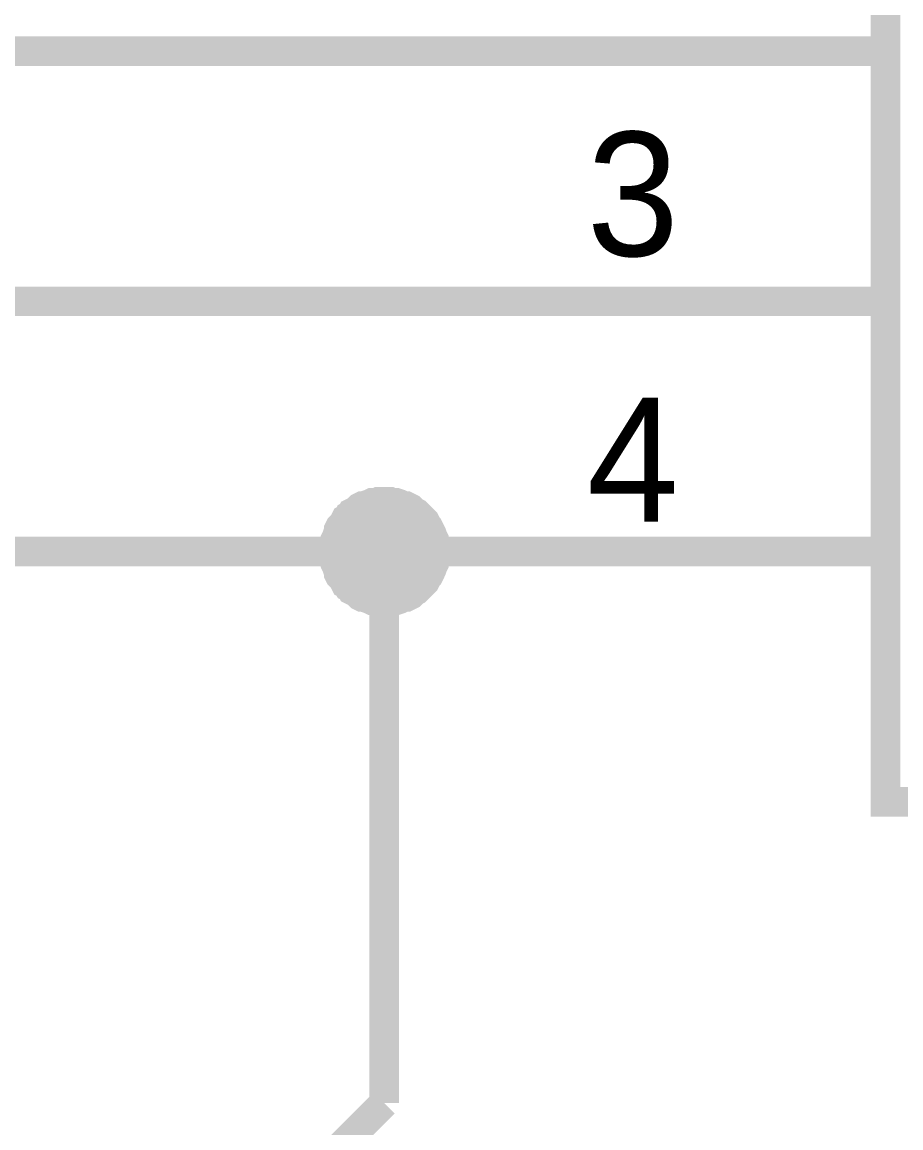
# Model space of a CAD drawing. Header units: millimetres. Extents: x 0 to 19, y 0 to 9.5.
# Drawn here: x 2.4554 to 2.8064, y 1.4698 to 1.9113 of the extents above; entities that cross this region are included whole.
import ezdxf

# ---------------------------------------------------------------- set-up
doc = ezdxf.new("R2010")
doc.units = ezdxf.units.MM
doc.header["$MEASUREMENT"] = 0
doc.layers.add('Sheet', color=255, linetype='Continuous')

msp = doc.modelspace()

# ---------------------------------------------------------------- linework, layer by layer
at = {"layer": 'Sheet', "const_width": 0.0118}
msp.add_lwpolyline([(2.80031, 2.10001), (3.30033, 2.10001), (3.30033, 1.59999), (2.80031, 1.59999), (2.80031, 2.10001)], close=True, dxfattribs=at)
at = {"layer": 'Sheet'}
for points, const_width in [([(2.60003, 1.89973), (2.30028, 1.89973), (2.30028, 1.79982)], 0.0118), ([(2.80031, 1.89973), (2.60003, 1.89973)], 0.0118), ([(1.50007, 1.79053), (1.50007, 1.79982), (1.80026, 1.79982), (2.30028, 1.79982), (2.60003, 1.79982)], 0.0118), ([(2.80031, 1.79982), (2.60003, 1.79982)], 0.0118), ([(2.58014, 1.6999), (2.58014, 1.70079), (2.58014, 1.70211), (2.58058, 1.703), (2.58058, 1.70388), (2.58058, 1.70477), (2.58102, 1.70565), (2.58146, 1.70698), (2.58191, 1.70786), (2.58191, 1.70874), (2.58235, 1.70963), (2.58279, 1.71007), (2.58367, 1.71095), (2.58412, 1.71184), (2.58456, 1.71272), (2.58544, 1.71317), (2.58589, 1.71405), (2.58677, 1.71449), (2.58721, 1.71538), (2.5881, 1.71582), (2.58898, 1.71626), (2.58986, 1.71714), (2.59031, 1.71759), (2.59119, 1.71803), (2.59207, 1.71803), (2.59296, 1.71847), (2.59429, 1.71891), (2.59517, 1.71935), (2.59605, 1.71935), (2.59694, 1.71935), (2.59782, 1.7198), (2.59915, 1.7198), (2.60003, 1.7198)], 0.0118), ([(2.58014, 1.6999), (2.58014, 1.70079), (2.58014, 1.70211), (2.58058, 1.703), (2.58058, 1.70388), (2.58058, 1.70477), (2.58102, 1.70565), (2.58146, 1.70698), (2.58191, 1.70786), (2.58191, 1.70874), (2.58235, 1.70963), (2.58279, 1.71007), (2.58367, 1.71095), (2.58412, 1.71184), (2.58456, 1.71272), (2.58544, 1.71317), (2.58589, 1.71405), (2.58677, 1.71449), (2.58721, 1.71538), (2.5881, 1.71582), (2.58898, 1.71626), (2.58986, 1.71714), (2.59031, 1.71759), (2.59119, 1.71803), (2.59207, 1.71803), (2.59296, 1.71847), (2.59429, 1.71891), (2.59517, 1.71935), (2.59605, 1.71935), (2.59694, 1.71935), (2.59782, 1.7198), (2.59915, 1.7198), (2.60003, 1.7198)], 0.0118), ([(2.58014, 1.6999), (2.58014, 1.70079), (2.58014, 1.70211), (2.58058, 1.703), (2.58058, 1.70388), (2.58058, 1.70477), (2.58102, 1.70565), (2.58146, 1.70698), (2.58191, 1.70786), (2.58191, 1.70874), (2.58235, 1.70963), (2.58279, 1.71007), (2.58367, 1.71095), (2.58412, 1.71184), (2.58456, 1.71272), (2.58544, 1.71317), (2.58589, 1.71405), (2.58677, 1.71449), (2.58721, 1.71538), (2.5881, 1.71582), (2.58898, 1.71626), (2.58986, 1.71714), (2.59031, 1.71759), (2.59119, 1.71803), (2.59207, 1.71803), (2.59296, 1.71847), (2.59429, 1.71891), (2.59517, 1.71935), (2.59605, 1.71935), (2.59694, 1.71935), (2.59782, 1.7198), (2.59915, 1.7198), (2.60003, 1.7198)], 0.0118), ([(2.58014, 1.6999), (2.58014, 1.70079), (2.58014, 1.70211), (2.58058, 1.703), (2.58058, 1.70388), (2.58058, 1.70477), (2.58102, 1.70565), (2.58146, 1.70698), (2.58191, 1.70786), (2.58191, 1.70874), (2.58235, 1.70963), (2.58279, 1.71007), (2.58367, 1.71095), (2.58412, 1.71184), (2.58456, 1.71272), (2.58544, 1.71317), (2.58589, 1.71405), (2.58677, 1.71449), (2.58721, 1.71538), (2.5881, 1.71582), (2.58898, 1.71626), (2.58986, 1.71714), (2.59031, 1.71759), (2.59119, 1.71803), (2.59207, 1.71803), (2.59296, 1.71847), (2.59429, 1.71891), (2.59517, 1.71935), (2.59605, 1.71935), (2.59694, 1.71935), (2.59782, 1.7198), (2.59915, 1.7198), (2.60003, 1.7198)], 0.0118), ([(2.58014, 1.6999), (2.58014, 1.70079), (2.58014, 1.70211), (2.58058, 1.703), (2.58058, 1.70388), (2.58058, 1.70477), (2.58102, 1.70565), (2.58146, 1.70698), (2.58191, 1.70786), (2.58191, 1.70874), (2.58235, 1.70963), (2.58279, 1.71007), (2.58367, 1.71095), (2.58412, 1.71184), (2.58456, 1.71272), (2.58544, 1.71317), (2.58589, 1.71405), (2.58677, 1.71449), (2.58721, 1.71538), (2.5881, 1.71582), (2.58898, 1.71626), (2.58986, 1.71714), (2.59031, 1.71759), (2.59119, 1.71803), (2.59207, 1.71803), (2.59296, 1.71847), (2.59429, 1.71891), (2.59517, 1.71935), (2.59605, 1.71935), (2.59694, 1.71935), (2.59782, 1.7198), (2.59915, 1.7198), (2.60003, 1.7198)], 0.0118), ([(2.58014, 1.6999), (2.58014, 1.70079), (2.58014, 1.70211), (2.58058, 1.703), (2.58058, 1.70388), (2.58058, 1.70477), (2.58102, 1.70565), (2.58146, 1.70698), (2.58191, 1.70786), (2.58191, 1.70874), (2.58235, 1.70963), (2.58279, 1.71007), (2.58367, 1.71095), (2.58412, 1.71184), (2.58456, 1.71272), (2.58544, 1.71317), (2.58589, 1.71405), (2.58677, 1.71449), (2.58721, 1.71538), (2.5881, 1.71582), (2.58898, 1.71626), (2.58986, 1.71714), (2.59031, 1.71759), (2.59119, 1.71803), (2.59207, 1.71803), (2.59296, 1.71847), (2.59429, 1.71891), (2.59517, 1.71935), (2.59605, 1.71935), (2.59694, 1.71935), (2.59782, 1.7198), (2.59915, 1.7198), (2.60003, 1.7198)], 0.0118), ([(2.60003, 1.7198), (2.60003, 1.7198)], 0.0118), ([(2.60003, 1.7198), (2.60092, 1.7198), (2.60224, 1.7198), (2.60313, 1.71935), (2.60401, 1.71935), (2.6049, 1.71935), (2.60622, 1.71891), (2.60711, 1.71847), (2.60799, 1.71803), (2.60887, 1.71803), (2.60976, 1.71759), (2.61064, 1.71714), (2.61153, 1.71626), (2.61197, 1.71582), (2.61285, 1.71538), (2.61374, 1.71449), (2.61418, 1.71405), (2.61506, 1.71317), (2.61551, 1.71272), (2.61639, 1.71184), (2.61683, 1.71095), (2.61727, 1.71007), (2.61772, 1.70963), (2.61816, 1.70874), (2.6186, 1.70786), (2.61904, 1.70698), (2.61949, 1.70565), (2.61993, 1.70477), (2.61993, 1.70388), (2.61993, 1.703), (2.62037, 1.70211), (2.62037, 1.70079), (2.62037, 1.6999)], 0.0118), ([(2.60003, 1.7198), (2.60003, 1.7198)], 0.0118), ([(2.60003, 1.7198), (2.60092, 1.7198), (2.60224, 1.7198), (2.60313, 1.71935), (2.60401, 1.71935), (2.6049, 1.71935), (2.60622, 1.71891), (2.60711, 1.71847), (2.60799, 1.71803), (2.60887, 1.71803), (2.60976, 1.71759), (2.61064, 1.71714), (2.61153, 1.71626), (2.61197, 1.71582), (2.61285, 1.71538), (2.61374, 1.71449), (2.61418, 1.71405), (2.61506, 1.71317), (2.61551, 1.71272), (2.61639, 1.71184), (2.61683, 1.71095), (2.61727, 1.71007), (2.61772, 1.70963), (2.61816, 1.70874), (2.6186, 1.70786), (2.61904, 1.70698), (2.61949, 1.70565), (2.61993, 1.70477), (2.61993, 1.70388), (2.61993, 1.703), (2.62037, 1.70211), (2.62037, 1.70079), (2.62037, 1.6999)], 0.0118), ([(2.60003, 1.7198), (2.60003, 1.7198)], 0.0118), ([(2.60003, 1.7198), (2.60092, 1.7198), (2.60224, 1.7198), (2.60313, 1.71935), (2.60401, 1.71935), (2.6049, 1.71935), (2.60622, 1.71891), (2.60711, 1.71847), (2.60799, 1.71803), (2.60887, 1.71803), (2.60976, 1.71759), (2.61064, 1.71714), (2.61153, 1.71626), (2.61197, 1.71582), (2.61285, 1.71538), (2.61374, 1.71449), (2.61418, 1.71405), (2.61506, 1.71317), (2.61551, 1.71272), (2.61639, 1.71184), (2.61683, 1.71095), (2.61727, 1.71007), (2.61772, 1.70963), (2.61816, 1.70874), (2.6186, 1.70786), (2.61904, 1.70698), (2.61949, 1.70565), (2.61993, 1.70477), (2.61993, 1.70388), (2.61993, 1.703), (2.62037, 1.70211), (2.62037, 1.70079), (2.62037, 1.6999)], 0.0118), ([(2.60003, 1.7198), (2.60003, 1.7198)], 0.0118), ([(2.60003, 1.7198), (2.60092, 1.7198), (2.60224, 1.7198), (2.60313, 1.71935), (2.60401, 1.71935), (2.6049, 1.71935), (2.60622, 1.71891), (2.60711, 1.71847), (2.60799, 1.71803), (2.60887, 1.71803), (2.60976, 1.71759), (2.61064, 1.71714), (2.61153, 1.71626), (2.61197, 1.71582), (2.61285, 1.71538), (2.61374, 1.71449), (2.61418, 1.71405), (2.61506, 1.71317), (2.61551, 1.71272), (2.61639, 1.71184), (2.61683, 1.71095), (2.61727, 1.71007), (2.61772, 1.70963), (2.61816, 1.70874), (2.6186, 1.70786), (2.61904, 1.70698), (2.61949, 1.70565), (2.61993, 1.70477), (2.61993, 1.70388), (2.61993, 1.703), (2.62037, 1.70211), (2.62037, 1.70079), (2.62037, 1.6999)], 0.0118), ([(2.60003, 1.7198), (2.60003, 1.7198)], 0.0118), ([(2.60003, 1.7198), (2.60092, 1.7198), (2.60224, 1.7198), (2.60313, 1.71935), (2.60401, 1.71935), (2.6049, 1.71935), (2.60622, 1.71891), (2.60711, 1.71847), (2.60799, 1.71803), (2.60887, 1.71803), (2.60976, 1.71759), (2.61064, 1.71714), (2.61153, 1.71626), (2.61197, 1.71582), (2.61285, 1.71538), (2.61374, 1.71449), (2.61418, 1.71405), (2.61506, 1.71317), (2.61551, 1.71272), (2.61639, 1.71184), (2.61683, 1.71095), (2.61727, 1.71007), (2.61772, 1.70963), (2.61816, 1.70874), (2.6186, 1.70786), (2.61904, 1.70698), (2.61949, 1.70565), (2.61993, 1.70477), (2.61993, 1.70388), (2.61993, 1.703), (2.62037, 1.70211), (2.62037, 1.70079), (2.62037, 1.6999)], 0.0118), ([(2.60003, 1.7198), (2.60003, 1.7198)], 0.0118), ([(2.60003, 1.7198), (2.60092, 1.7198), (2.60224, 1.7198), (2.60313, 1.71935), (2.60401, 1.71935), (2.6049, 1.71935), (2.60622, 1.71891), (2.60711, 1.71847), (2.60799, 1.71803), (2.60887, 1.71803), (2.60976, 1.71759), (2.61064, 1.71714), (2.61153, 1.71626), (2.61197, 1.71582), (2.61285, 1.71538), (2.61374, 1.71449), (2.61418, 1.71405), (2.61506, 1.71317), (2.61551, 1.71272), (2.61639, 1.71184), (2.61683, 1.71095), (2.61727, 1.71007), (2.61772, 1.70963), (2.61816, 1.70874), (2.6186, 1.70786), (2.61904, 1.70698), (2.61949, 1.70565), (2.61993, 1.70477), (2.61993, 1.70388), (2.61993, 1.703), (2.62037, 1.70211), (2.62037, 1.70079), (2.62037, 1.6999)], 0.0118), ([(2.58014, 1.6999), (2.58014, 1.70079), (2.58014, 1.70211), (2.58058, 1.703), (2.58058, 1.70388), (2.58058, 1.70477), (2.58102, 1.70565), (2.58146, 1.70698), (2.58191, 1.70786), (2.58191, 1.70874), (2.58235, 1.70963), (2.58279, 1.71007), (2.58367, 1.71095), (2.58412, 1.71184), (2.58456, 1.71272), (2.58544, 1.71317), (2.58589, 1.71405), (2.58677, 1.71449), (2.58721, 1.71538), (2.5881, 1.71582), (2.58898, 1.71626), (2.58986, 1.71714), (2.59031, 1.71759), (2.59119, 1.71803), (2.59207, 1.71803), (2.59296, 1.71847), (2.59429, 1.71891), (2.59517, 1.71935), (2.59605, 1.71935), (2.59694, 1.71935), (2.59782, 1.7198), (2.59915, 1.7198), (2.60003, 1.7198)], 0.0039), ([(2.58014, 1.6999), (2.58014, 1.70079), (2.58014, 1.70211), (2.58058, 1.703), (2.58058, 1.70388), (2.58058, 1.70477), (2.58102, 1.70565), (2.58146, 1.70698), (2.58191, 1.70786), (2.58191, 1.70874), (2.58235, 1.70963), (2.58279, 1.71007), (2.58367, 1.71095), (2.58412, 1.71184), (2.58456, 1.71272), (2.58544, 1.71317), (2.58589, 1.71405), (2.58677, 1.71449), (2.58721, 1.71538), (2.5881, 1.71582), (2.58898, 1.71626), (2.58986, 1.71714), (2.59031, 1.71759), (2.59119, 1.71803), (2.59207, 1.71803), (2.59296, 1.71847), (2.59429, 1.71891), (2.59517, 1.71935), (2.59605, 1.71935), (2.59694, 1.71935), (2.59782, 1.7198), (2.59915, 1.7198), (2.60003, 1.7198)], 0.0039), ([(2.58014, 1.6999), (2.58014, 1.70079), (2.58014, 1.70211), (2.58058, 1.703), (2.58058, 1.70388), (2.58058, 1.70477), (2.58102, 1.70565), (2.58146, 1.70698), (2.58191, 1.70786), (2.58191, 1.70874), (2.58235, 1.70963), (2.58279, 1.71007), (2.58367, 1.71095), (2.58412, 1.71184), (2.58456, 1.71272), (2.58544, 1.71317), (2.58589, 1.71405), (2.58677, 1.71449), (2.58721, 1.71538), (2.5881, 1.71582), (2.58898, 1.71626), (2.58986, 1.71714), (2.59031, 1.71759), (2.59119, 1.71803), (2.59207, 1.71803), (2.59296, 1.71847), (2.59429, 1.71891), (2.59517, 1.71935), (2.59605, 1.71935), (2.59694, 1.71935), (2.59782, 1.7198), (2.59915, 1.7198), (2.60003, 1.7198)], 0.0039), ([(2.58014, 1.6999), (2.58014, 1.70079), (2.58014, 1.70211), (2.58058, 1.703), (2.58058, 1.70388), (2.58058, 1.70477), (2.58102, 1.70565), (2.58146, 1.70698), (2.58191, 1.70786), (2.58191, 1.70874), (2.58235, 1.70963), (2.58279, 1.71007), (2.58367, 1.71095), (2.58412, 1.71184), (2.58456, 1.71272), (2.58544, 1.71317), (2.58589, 1.71405), (2.58677, 1.71449), (2.58721, 1.71538), (2.5881, 1.71582), (2.58898, 1.71626), (2.58986, 1.71714), (2.59031, 1.71759), (2.59119, 1.71803), (2.59207, 1.71803), (2.59296, 1.71847), (2.59429, 1.71891), (2.59517, 1.71935), (2.59605, 1.71935), (2.59694, 1.71935), (2.59782, 1.7198), (2.59915, 1.7198), (2.60003, 1.7198)], 0.0039), ([(2.60003, 1.7198), (2.60003, 1.7198)], 0.0039), ([(2.60003, 1.7198), (2.60092, 1.7198), (2.60224, 1.7198), (2.60313, 1.71935), (2.60401, 1.71935), (2.6049, 1.71935), (2.60622, 1.71891), (2.60711, 1.71847), (2.60799, 1.71803), (2.60887, 1.71803), (2.60976, 1.71759), (2.61064, 1.71714), (2.61153, 1.71626), (2.61197, 1.71582), (2.61285, 1.71538), (2.61374, 1.71449), (2.61418, 1.71405), (2.61506, 1.71317), (2.61551, 1.71272), (2.61639, 1.71184), (2.61683, 1.71095), (2.61727, 1.71007), (2.61772, 1.70963), (2.61816, 1.70874), (2.6186, 1.70786), (2.61904, 1.70698), (2.61949, 1.70565), (2.61993, 1.70477), (2.61993, 1.70388), (2.61993, 1.703), (2.62037, 1.70211), (2.62037, 1.70079), (2.62037, 1.6999)], 0.0039), ([(2.60003, 1.7198), (2.60003, 1.7198)], 0.0039), ([(2.60003, 1.7198), (2.60092, 1.7198), (2.60224, 1.7198), (2.60313, 1.71935), (2.60401, 1.71935), (2.6049, 1.71935), (2.60622, 1.71891), (2.60711, 1.71847), (2.60799, 1.71803), (2.60887, 1.71803), (2.60976, 1.71759), (2.61064, 1.71714), (2.61153, 1.71626), (2.61197, 1.71582), (2.61285, 1.71538), (2.61374, 1.71449), (2.61418, 1.71405), (2.61506, 1.71317), (2.61551, 1.71272), (2.61639, 1.71184), (2.61683, 1.71095), (2.61727, 1.71007), (2.61772, 1.70963), (2.61816, 1.70874), (2.6186, 1.70786), (2.61904, 1.70698), (2.61949, 1.70565), (2.61993, 1.70477), (2.61993, 1.70388), (2.61993, 1.703), (2.62037, 1.70211), (2.62037, 1.70079), (2.62037, 1.6999)], 0.0039), ([(2.60003, 1.7198), (2.60003, 1.7198)], 0.0039), ([(2.60003, 1.7198), (2.60092, 1.7198), (2.60224, 1.7198), (2.60313, 1.71935), (2.60401, 1.71935), (2.6049, 1.71935), (2.60622, 1.71891), (2.60711, 1.71847), (2.60799, 1.71803), (2.60887, 1.71803), (2.60976, 1.71759), (2.61064, 1.71714), (2.61153, 1.71626), (2.61197, 1.71582), (2.61285, 1.71538), (2.61374, 1.71449), (2.61418, 1.71405), (2.61506, 1.71317), (2.61551, 1.71272), (2.61639, 1.71184), (2.61683, 1.71095), (2.61727, 1.71007), (2.61772, 1.70963), (2.61816, 1.70874), (2.6186, 1.70786), (2.61904, 1.70698), (2.61949, 1.70565), (2.61993, 1.70477), (2.61993, 1.70388), (2.61993, 1.703), (2.62037, 1.70211), (2.62037, 1.70079), (2.62037, 1.6999)], 0.0039), ([(2.60003, 1.7198), (2.60003, 1.7198)], 0.0039), ([(2.60003, 1.7198), (2.60092, 1.7198), (2.60224, 1.7198), (2.60313, 1.71935), (2.60401, 1.71935), (2.6049, 1.71935), (2.60622, 1.71891), (2.60711, 1.71847), (2.60799, 1.71803), (2.60887, 1.71803), (2.60976, 1.71759), (2.61064, 1.71714), (2.61153, 1.71626), (2.61197, 1.71582), (2.61285, 1.71538), (2.61374, 1.71449), (2.61418, 1.71405), (2.61506, 1.71317), (2.61551, 1.71272), (2.61639, 1.71184), (2.61683, 1.71095), (2.61727, 1.71007), (2.61772, 1.70963), (2.61816, 1.70874), (2.6186, 1.70786), (2.61904, 1.70698), (2.61949, 1.70565), (2.61993, 1.70477), (2.61993, 1.70388), (2.61993, 1.703), (2.62037, 1.70211), (2.62037, 1.70079), (2.62037, 1.6999)], 0.0039), ([(2.30028, 1.6999), (2.60003, 1.6999), (2.60003, 1.49963)], 0.0118), ([(2.60003, 1.68001), (2.59915, 1.68001), (2.59782, 1.68001), (2.59694, 1.68045), (2.59605, 1.68045), (2.59517, 1.68045), (2.59429, 1.68089), (2.59296, 1.68133), (2.59207, 1.68178), (2.59119, 1.68178), (2.59031, 1.68222), (2.58986, 1.68266), (2.58898, 1.68354), (2.5881, 1.68399), (2.58721, 1.68443), (2.58677, 1.68531), (2.58589, 1.68575), (2.58544, 1.68664), (2.58456, 1.68708), (2.58412, 1.68797), (2.58367, 1.68885), (2.58279, 1.68973), (2.58235, 1.69018), (2.58191, 1.69106), (2.58191, 1.69194), (2.58146, 1.69283), (2.58102, 1.69415), (2.58058, 1.69504), (2.58058, 1.69592), (2.58058, 1.69681), (2.58014, 1.69769), (2.58014, 1.69902), (2.58014, 1.6999)], 0.0118), ([(2.58014, 1.6999), (2.58014, 1.6999)], 0.0118), ([(2.60003, 1.68001), (2.59915, 1.68001), (2.59782, 1.68001), (2.59694, 1.68045), (2.59605, 1.68045), (2.59517, 1.68045), (2.59429, 1.68089), (2.59296, 1.68133), (2.59207, 1.68178), (2.59119, 1.68178), (2.59031, 1.68222), (2.58986, 1.68266), (2.58898, 1.68354), (2.5881, 1.68399), (2.58721, 1.68443), (2.58677, 1.68531), (2.58589, 1.68575), (2.58544, 1.68664), (2.58456, 1.68708), (2.58412, 1.68797), (2.58367, 1.68885), (2.58279, 1.68973), (2.58235, 1.69018), (2.58191, 1.69106), (2.58191, 1.69194), (2.58146, 1.69283), (2.58102, 1.69415), (2.58058, 1.69504), (2.58058, 1.69592), (2.58058, 1.69681), (2.58014, 1.69769), (2.58014, 1.69902), (2.58014, 1.6999)], 0.0118), ([(2.58014, 1.6999), (2.58014, 1.6999)], 0.0118), ([(2.60003, 1.68001), (2.59915, 1.68001), (2.59782, 1.68001), (2.59694, 1.68045), (2.59605, 1.68045), (2.59517, 1.68045), (2.59429, 1.68089), (2.59296, 1.68133), (2.59207, 1.68178), (2.59119, 1.68178), (2.59031, 1.68222), (2.58986, 1.68266), (2.58898, 1.68354), (2.5881, 1.68399), (2.58721, 1.68443), (2.58677, 1.68531), (2.58589, 1.68575), (2.58544, 1.68664), (2.58456, 1.68708), (2.58412, 1.68797), (2.58367, 1.68885), (2.58279, 1.68973), (2.58235, 1.69018), (2.58191, 1.69106), (2.58191, 1.69194), (2.58146, 1.69283), (2.58102, 1.69415), (2.58058, 1.69504), (2.58058, 1.69592), (2.58058, 1.69681), (2.58014, 1.69769), (2.58014, 1.69902), (2.58014, 1.6999)], 0.0118), ([(2.58014, 1.6999), (2.58014, 1.6999)], 0.0118), ([(2.60003, 1.68001), (2.59915, 1.68001), (2.59782, 1.68001), (2.59694, 1.68045), (2.59605, 1.68045), (2.59517, 1.68045), (2.59429, 1.68089), (2.59296, 1.68133), (2.59207, 1.68178), (2.59119, 1.68178), (2.59031, 1.68222), (2.58986, 1.68266), (2.58898, 1.68354), (2.5881, 1.68399), (2.58721, 1.68443), (2.58677, 1.68531), (2.58589, 1.68575), (2.58544, 1.68664), (2.58456, 1.68708), (2.58412, 1.68797), (2.58367, 1.68885), (2.58279, 1.68973), (2.58235, 1.69018), (2.58191, 1.69106), (2.58191, 1.69194), (2.58146, 1.69283), (2.58102, 1.69415), (2.58058, 1.69504), (2.58058, 1.69592), (2.58058, 1.69681), (2.58014, 1.69769), (2.58014, 1.69902), (2.58014, 1.6999)], 0.0118), ([(2.58014, 1.6999), (2.58014, 1.6999)], 0.0118), ([(2.60003, 1.68001), (2.59915, 1.68001), (2.59782, 1.68001), (2.59694, 1.68045), (2.59605, 1.68045), (2.59517, 1.68045), (2.59429, 1.68089), (2.59296, 1.68133), (2.59207, 1.68178), (2.59119, 1.68178), (2.59031, 1.68222), (2.58986, 1.68266), (2.58898, 1.68354), (2.5881, 1.68399), (2.58721, 1.68443), (2.58677, 1.68531), (2.58589, 1.68575), (2.58544, 1.68664), (2.58456, 1.68708), (2.58412, 1.68797), (2.58367, 1.68885), (2.58279, 1.68973), (2.58235, 1.69018), (2.58191, 1.69106), (2.58191, 1.69194), (2.58146, 1.69283), (2.58102, 1.69415), (2.58058, 1.69504), (2.58058, 1.69592), (2.58058, 1.69681), (2.58014, 1.69769), (2.58014, 1.69902), (2.58014, 1.6999)], 0.0118), ([(2.58014, 1.6999), (2.58014, 1.6999)], 0.0118), ([(2.60003, 1.68001), (2.59915, 1.68001), (2.59782, 1.68001), (2.59694, 1.68045), (2.59605, 1.68045), (2.59517, 1.68045), (2.59429, 1.68089), (2.59296, 1.68133), (2.59207, 1.68178), (2.59119, 1.68178), (2.59031, 1.68222), (2.58986, 1.68266), (2.58898, 1.68354), (2.5881, 1.68399), (2.58721, 1.68443), (2.58677, 1.68531), (2.58589, 1.68575), (2.58544, 1.68664), (2.58456, 1.68708), (2.58412, 1.68797), (2.58367, 1.68885), (2.58279, 1.68973), (2.58235, 1.69018), (2.58191, 1.69106), (2.58191, 1.69194), (2.58146, 1.69283), (2.58102, 1.69415), (2.58058, 1.69504), (2.58058, 1.69592), (2.58058, 1.69681), (2.58014, 1.69769), (2.58014, 1.69902), (2.58014, 1.6999)], 0.0118), ([(2.58014, 1.6999), (2.58014, 1.6999)], 0.0118), ([(2.62037, 1.6999), (2.62037, 1.69902), (2.62037, 1.69769), (2.61993, 1.69681), (2.61993, 1.69592), (2.61993, 1.69504), (2.61949, 1.69415), (2.61904, 1.69283), (2.6186, 1.69194), (2.61816, 1.69106), (2.61772, 1.69018), (2.61727, 1.68973), (2.61683, 1.68885), (2.61639, 1.68797), (2.61551, 1.68708), (2.61506, 1.68664), (2.61418, 1.68575), (2.61374, 1.68531), (2.61285, 1.68443), (2.61197, 1.68399), (2.61153, 1.68354), (2.61064, 1.68266), (2.60976, 1.68222), (2.60887, 1.68178), (2.60799, 1.68178), (2.60711, 1.68133), (2.60622, 1.68089), (2.6049, 1.68045), (2.60401, 1.68045), (2.60313, 1.68045), (2.60224, 1.68001), (2.60092, 1.68001), (2.60003, 1.68001)], 0.0118), ([(2.80031, 1.6999), (2.60003, 1.6999)], 0.0118), ([(2.62037, 1.6999), (2.62037, 1.69902), (2.62037, 1.69769), (2.61993, 1.69681), (2.61993, 1.69592), (2.61993, 1.69504), (2.61949, 1.69415), (2.61904, 1.69283), (2.6186, 1.69194), (2.61816, 1.69106), (2.61772, 1.69018), (2.61727, 1.68973), (2.61683, 1.68885), (2.61639, 1.68797), (2.61551, 1.68708), (2.61506, 1.68664), (2.61418, 1.68575), (2.61374, 1.68531), (2.61285, 1.68443), (2.61197, 1.68399), (2.61153, 1.68354), (2.61064, 1.68266), (2.60976, 1.68222), (2.60887, 1.68178), (2.60799, 1.68178), (2.60711, 1.68133), (2.60622, 1.68089), (2.6049, 1.68045), (2.60401, 1.68045), (2.60313, 1.68045), (2.60224, 1.68001), (2.60092, 1.68001), (2.60003, 1.68001)], 0.0118), ([(2.62037, 1.6999), (2.62037, 1.69902), (2.62037, 1.69769), (2.61993, 1.69681), (2.61993, 1.69592), (2.61993, 1.69504), (2.61949, 1.69415), (2.61904, 1.69283), (2.6186, 1.69194), (2.61816, 1.69106), (2.61772, 1.69018), (2.61727, 1.68973), (2.61683, 1.68885), (2.61639, 1.68797), (2.61551, 1.68708), (2.61506, 1.68664), (2.61418, 1.68575), (2.61374, 1.68531), (2.61285, 1.68443), (2.61197, 1.68399), (2.61153, 1.68354), (2.61064, 1.68266), (2.60976, 1.68222), (2.60887, 1.68178), (2.60799, 1.68178), (2.60711, 1.68133), (2.60622, 1.68089), (2.6049, 1.68045), (2.60401, 1.68045), (2.60313, 1.68045), (2.60224, 1.68001), (2.60092, 1.68001), (2.60003, 1.68001)], 0.0118), ([(2.62037, 1.6999), (2.62037, 1.69902), (2.62037, 1.69769), (2.61993, 1.69681), (2.61993, 1.69592), (2.61993, 1.69504), (2.61949, 1.69415), (2.61904, 1.69283), (2.6186, 1.69194), (2.61816, 1.69106), (2.61772, 1.69018), (2.61727, 1.68973), (2.61683, 1.68885), (2.61639, 1.68797), (2.61551, 1.68708), (2.61506, 1.68664), (2.61418, 1.68575), (2.61374, 1.68531), (2.61285, 1.68443), (2.61197, 1.68399), (2.61153, 1.68354), (2.61064, 1.68266), (2.60976, 1.68222), (2.60887, 1.68178), (2.60799, 1.68178), (2.60711, 1.68133), (2.60622, 1.68089), (2.6049, 1.68045), (2.60401, 1.68045), (2.60313, 1.68045), (2.60224, 1.68001), (2.60092, 1.68001), (2.60003, 1.68001)], 0.0118), ([(2.62037, 1.6999), (2.62037, 1.69902), (2.62037, 1.69769), (2.61993, 1.69681), (2.61993, 1.69592), (2.61993, 1.69504), (2.61949, 1.69415), (2.61904, 1.69283), (2.6186, 1.69194), (2.61816, 1.69106), (2.61772, 1.69018), (2.61727, 1.68973), (2.61683, 1.68885), (2.61639, 1.68797), (2.61551, 1.68708), (2.61506, 1.68664), (2.61418, 1.68575), (2.61374, 1.68531), (2.61285, 1.68443), (2.61197, 1.68399), (2.61153, 1.68354), (2.61064, 1.68266), (2.60976, 1.68222), (2.60887, 1.68178), (2.60799, 1.68178), (2.60711, 1.68133), (2.60622, 1.68089), (2.6049, 1.68045), (2.60401, 1.68045), (2.60313, 1.68045), (2.60224, 1.68001), (2.60092, 1.68001), (2.60003, 1.68001)], 0.0118), ([(2.62037, 1.6999), (2.62037, 1.69902), (2.62037, 1.69769), (2.61993, 1.69681), (2.61993, 1.69592), (2.61993, 1.69504), (2.61949, 1.69415), (2.61904, 1.69283), (2.6186, 1.69194), (2.61816, 1.69106), (2.61772, 1.69018), (2.61727, 1.68973), (2.61683, 1.68885), (2.61639, 1.68797), (2.61551, 1.68708), (2.61506, 1.68664), (2.61418, 1.68575), (2.61374, 1.68531), (2.61285, 1.68443), (2.61197, 1.68399), (2.61153, 1.68354), (2.61064, 1.68266), (2.60976, 1.68222), (2.60887, 1.68178), (2.60799, 1.68178), (2.60711, 1.68133), (2.60622, 1.68089), (2.6049, 1.68045), (2.60401, 1.68045), (2.60313, 1.68045), (2.60224, 1.68001), (2.60092, 1.68001), (2.60003, 1.68001)], 0.0118), ([(2.62037, 1.6999), (2.62037, 1.6999), (2.62037, 1.6999), (2.62037, 1.6999), (2.62037, 1.6999), (2.62037, 1.6999), (2.62037, 1.6999), (2.62037, 1.6999), (2.62037, 1.6999), (2.62037, 1.6999), (2.62037, 1.6999), (2.62037, 1.6999), (2.62037, 1.6999), (2.62037, 1.6999), (2.62037, 1.6999), (2.62037, 1.6999), (2.62037, 1.6999), (2.62037, 1.6999), (2.62037, 1.6999), (2.62037, 1.6999), (2.62037, 1.6999), (2.62037, 1.6999), (2.62037, 1.6999), (2.62037, 1.6999), (2.62037, 1.6999), (2.62037, 1.6999), (2.62037, 1.6999), (2.62037, 1.6999), (2.62037, 1.6999), (2.62037, 1.6999), (2.62037, 1.6999), (2.62037, 1.6999), (2.62037, 1.6999)], 0.0118), ([(2.62037, 1.6999), (2.62037, 1.6999)], 0.0118), ([(2.62037, 1.6999), (2.62037, 1.6999), (2.62037, 1.6999), (2.62037, 1.6999), (2.62037, 1.6999), (2.62037, 1.6999), (2.62037, 1.6999), (2.62037, 1.6999), (2.62037, 1.6999), (2.62037, 1.6999), (2.62037, 1.6999), (2.62037, 1.6999), (2.62037, 1.6999), (2.62037, 1.6999), (2.62037, 1.6999), (2.62037, 1.6999), (2.62037, 1.6999), (2.62037, 1.6999), (2.62037, 1.6999), (2.62037, 1.6999), (2.62037, 1.6999), (2.62037, 1.6999), (2.62037, 1.6999), (2.62037, 1.6999), (2.62037, 1.6999), (2.62037, 1.6999), (2.62037, 1.6999), (2.62037, 1.6999), (2.62037, 1.6999), (2.62037, 1.6999), (2.62037, 1.6999), (2.62037, 1.6999), (2.62037, 1.6999)], 0.0118), ([(2.62037, 1.6999), (2.62037, 1.6999)], 0.0118), ([(2.62037, 1.6999), (2.62037, 1.6999), (2.62037, 1.6999), (2.62037, 1.6999), (2.62037, 1.6999), (2.62037, 1.6999), (2.62037, 1.6999), (2.62037, 1.6999), (2.62037, 1.6999), (2.62037, 1.6999), (2.62037, 1.6999), (2.62037, 1.6999), (2.62037, 1.6999), (2.62037, 1.6999), (2.62037, 1.6999), (2.62037, 1.6999), (2.62037, 1.6999), (2.62037, 1.6999), (2.62037, 1.6999), (2.62037, 1.6999), (2.62037, 1.6999), (2.62037, 1.6999), (2.62037, 1.6999), (2.62037, 1.6999), (2.62037, 1.6999), (2.62037, 1.6999), (2.62037, 1.6999), (2.62037, 1.6999), (2.62037, 1.6999), (2.62037, 1.6999), (2.62037, 1.6999), (2.62037, 1.6999), (2.62037, 1.6999)], 0.0118), ([(2.62037, 1.6999), (2.62037, 1.6999)], 0.0118), ([(2.62037, 1.6999), (2.62037, 1.6999), (2.62037, 1.6999), (2.62037, 1.6999), (2.62037, 1.6999), (2.62037, 1.6999), (2.62037, 1.6999), (2.62037, 1.6999), (2.62037, 1.6999), (2.62037, 1.6999), (2.62037, 1.6999), (2.62037, 1.6999), (2.62037, 1.6999), (2.62037, 1.6999), (2.62037, 1.6999), (2.62037, 1.6999), (2.62037, 1.6999), (2.62037, 1.6999), (2.62037, 1.6999), (2.62037, 1.6999), (2.62037, 1.6999), (2.62037, 1.6999), (2.62037, 1.6999), (2.62037, 1.6999), (2.62037, 1.6999), (2.62037, 1.6999), (2.62037, 1.6999), (2.62037, 1.6999), (2.62037, 1.6999), (2.62037, 1.6999), (2.62037, 1.6999), (2.62037, 1.6999), (2.62037, 1.6999)], 0.0118), ([(2.62037, 1.6999), (2.62037, 1.6999)], 0.0118), ([(2.62037, 1.6999), (2.62037, 1.6999), (2.62037, 1.6999), (2.62037, 1.6999), (2.62037, 1.6999), (2.62037, 1.6999), (2.62037, 1.6999), (2.62037, 1.6999), (2.62037, 1.6999), (2.62037, 1.6999), (2.62037, 1.6999), (2.62037, 1.6999), (2.62037, 1.6999), (2.62037, 1.6999), (2.62037, 1.6999), (2.62037, 1.6999), (2.62037, 1.6999), (2.62037, 1.6999), (2.62037, 1.6999), (2.62037, 1.6999), (2.62037, 1.6999), (2.62037, 1.6999), (2.62037, 1.6999), (2.62037, 1.6999), (2.62037, 1.6999), (2.62037, 1.6999), (2.62037, 1.6999), (2.62037, 1.6999), (2.62037, 1.6999), (2.62037, 1.6999), (2.62037, 1.6999), (2.62037, 1.6999), (2.62037, 1.6999)], 0.0118), ([(2.62037, 1.6999), (2.62037, 1.6999)], 0.0118), ([(2.62037, 1.6999), (2.62037, 1.6999), (2.62037, 1.6999), (2.62037, 1.6999), (2.62037, 1.6999), (2.62037, 1.6999), (2.62037, 1.6999), (2.62037, 1.6999), (2.62037, 1.6999), (2.62037, 1.6999), (2.62037, 1.6999), (2.62037, 1.6999), (2.62037, 1.6999), (2.62037, 1.6999), (2.62037, 1.6999), (2.62037, 1.6999), (2.62037, 1.6999), (2.62037, 1.6999), (2.62037, 1.6999), (2.62037, 1.6999), (2.62037, 1.6999), (2.62037, 1.6999), (2.62037, 1.6999), (2.62037, 1.6999), (2.62037, 1.6999), (2.62037, 1.6999), (2.62037, 1.6999), (2.62037, 1.6999), (2.62037, 1.6999), (2.62037, 1.6999), (2.62037, 1.6999), (2.62037, 1.6999), (2.62037, 1.6999)], 0.0118), ([(2.62037, 1.6999), (2.62037, 1.6999)], 0.0118), ([(2.60003, 1.68001), (2.59915, 1.68001), (2.59782, 1.68001), (2.59694, 1.68045), (2.59605, 1.68045), (2.59517, 1.68045), (2.59429, 1.68089), (2.59296, 1.68133), (2.59207, 1.68178), (2.59119, 1.68178), (2.59031, 1.68222), (2.58986, 1.68266), (2.58898, 1.68354), (2.5881, 1.68399), (2.58721, 1.68443), (2.58677, 1.68531), (2.58589, 1.68575), (2.58544, 1.68664), (2.58456, 1.68708), (2.58412, 1.68797), (2.58367, 1.68885), (2.58279, 1.68973), (2.58235, 1.69018), (2.58191, 1.69106), (2.58191, 1.69194), (2.58146, 1.69283), (2.58102, 1.69415), (2.58058, 1.69504), (2.58058, 1.69592), (2.58058, 1.69681), (2.58014, 1.69769), (2.58014, 1.69902), (2.58014, 1.6999)], 0.0039), ([(2.58014, 1.6999), (2.58014, 1.6999)], 0.0039), ([(2.60003, 1.68001), (2.59915, 1.68001), (2.59782, 1.68001), (2.59694, 1.68045), (2.59605, 1.68045), (2.59517, 1.68045), (2.59429, 1.68089), (2.59296, 1.68133), (2.59207, 1.68178), (2.59119, 1.68178), (2.59031, 1.68222), (2.58986, 1.68266), (2.58898, 1.68354), (2.5881, 1.68399), (2.58721, 1.68443), (2.58677, 1.68531), (2.58589, 1.68575), (2.58544, 1.68664), (2.58456, 1.68708), (2.58412, 1.68797), (2.58367, 1.68885), (2.58279, 1.68973), (2.58235, 1.69018), (2.58191, 1.69106), (2.58191, 1.69194), (2.58146, 1.69283), (2.58102, 1.69415), (2.58058, 1.69504), (2.58058, 1.69592), (2.58058, 1.69681), (2.58014, 1.69769), (2.58014, 1.69902), (2.58014, 1.6999)], 0.0039), ([(2.58014, 1.6999), (2.58014, 1.6999)], 0.0039), ([(2.60003, 1.68001), (2.59915, 1.68001), (2.59782, 1.68001), (2.59694, 1.68045), (2.59605, 1.68045), (2.59517, 1.68045), (2.59429, 1.68089), (2.59296, 1.68133), (2.59207, 1.68178), (2.59119, 1.68178), (2.59031, 1.68222), (2.58986, 1.68266), (2.58898, 1.68354), (2.5881, 1.68399), (2.58721, 1.68443), (2.58677, 1.68531), (2.58589, 1.68575), (2.58544, 1.68664), (2.58456, 1.68708), (2.58412, 1.68797), (2.58367, 1.68885), (2.58279, 1.68973), (2.58235, 1.69018), (2.58191, 1.69106), (2.58191, 1.69194), (2.58146, 1.69283), (2.58102, 1.69415), (2.58058, 1.69504), (2.58058, 1.69592), (2.58058, 1.69681), (2.58014, 1.69769), (2.58014, 1.69902), (2.58014, 1.6999)], 0.0039), ([(2.58014, 1.6999), (2.58014, 1.6999)], 0.0039), ([(2.60003, 1.68001), (2.59915, 1.68001), (2.59782, 1.68001), (2.59694, 1.68045), (2.59605, 1.68045), (2.59517, 1.68045), (2.59429, 1.68089), (2.59296, 1.68133), (2.59207, 1.68178), (2.59119, 1.68178), (2.59031, 1.68222), (2.58986, 1.68266), (2.58898, 1.68354), (2.5881, 1.68399), (2.58721, 1.68443), (2.58677, 1.68531), (2.58589, 1.68575), (2.58544, 1.68664), (2.58456, 1.68708), (2.58412, 1.68797), (2.58367, 1.68885), (2.58279, 1.68973), (2.58235, 1.69018), (2.58191, 1.69106), (2.58191, 1.69194), (2.58146, 1.69283), (2.58102, 1.69415), (2.58058, 1.69504), (2.58058, 1.69592), (2.58058, 1.69681), (2.58014, 1.69769), (2.58014, 1.69902), (2.58014, 1.6999)], 0.0039), ([(2.58014, 1.6999), (2.58014, 1.6999)], 0.0039), ([(2.62037, 1.6999), (2.62037, 1.69902), (2.62037, 1.69769), (2.61993, 1.69681), (2.61993, 1.69592), (2.61993, 1.69504), (2.61949, 1.69415), (2.61904, 1.69283), (2.6186, 1.69194), (2.61816, 1.69106), (2.61772, 1.69018), (2.61727, 1.68973), (2.61683, 1.68885), (2.61639, 1.68797), (2.61551, 1.68708), (2.61506, 1.68664), (2.61418, 1.68575), (2.61374, 1.68531), (2.61285, 1.68443), (2.61197, 1.68399), (2.61153, 1.68354), (2.61064, 1.68266), (2.60976, 1.68222), (2.60887, 1.68178), (2.60799, 1.68178), (2.60711, 1.68133), (2.60622, 1.68089), (2.6049, 1.68045), (2.60401, 1.68045), (2.60313, 1.68045), (2.60224, 1.68001), (2.60092, 1.68001), (2.60003, 1.68001)], 0.0039), ([(2.62037, 1.6999), (2.62037, 1.69902), (2.62037, 1.69769), (2.61993, 1.69681), (2.61993, 1.69592), (2.61993, 1.69504), (2.61949, 1.69415), (2.61904, 1.69283), (2.6186, 1.69194), (2.61816, 1.69106), (2.61772, 1.69018), (2.61727, 1.68973), (2.61683, 1.68885), (2.61639, 1.68797), (2.61551, 1.68708), (2.61506, 1.68664), (2.61418, 1.68575), (2.61374, 1.68531), (2.61285, 1.68443), (2.61197, 1.68399), (2.61153, 1.68354), (2.61064, 1.68266), (2.60976, 1.68222), (2.60887, 1.68178), (2.60799, 1.68178), (2.60711, 1.68133), (2.60622, 1.68089), (2.6049, 1.68045), (2.60401, 1.68045), (2.60313, 1.68045), (2.60224, 1.68001), (2.60092, 1.68001), (2.60003, 1.68001)], 0.0039), ([(2.62037, 1.6999), (2.62037, 1.69902), (2.62037, 1.69769), (2.61993, 1.69681), (2.61993, 1.69592), (2.61993, 1.69504), (2.61949, 1.69415), (2.61904, 1.69283), (2.6186, 1.69194), (2.61816, 1.69106), (2.61772, 1.69018), (2.61727, 1.68973), (2.61683, 1.68885), (2.61639, 1.68797), (2.61551, 1.68708), (2.61506, 1.68664), (2.61418, 1.68575), (2.61374, 1.68531), (2.61285, 1.68443), (2.61197, 1.68399), (2.61153, 1.68354), (2.61064, 1.68266), (2.60976, 1.68222), (2.60887, 1.68178), (2.60799, 1.68178), (2.60711, 1.68133), (2.60622, 1.68089), (2.6049, 1.68045), (2.60401, 1.68045), (2.60313, 1.68045), (2.60224, 1.68001), (2.60092, 1.68001), (2.60003, 1.68001)], 0.0039), ([(2.62037, 1.6999), (2.62037, 1.69902), (2.62037, 1.69769), (2.61993, 1.69681), (2.61993, 1.69592), (2.61993, 1.69504), (2.61949, 1.69415), (2.61904, 1.69283), (2.6186, 1.69194), (2.61816, 1.69106), (2.61772, 1.69018), (2.61727, 1.68973), (2.61683, 1.68885), (2.61639, 1.68797), (2.61551, 1.68708), (2.61506, 1.68664), (2.61418, 1.68575), (2.61374, 1.68531), (2.61285, 1.68443), (2.61197, 1.68399), (2.61153, 1.68354), (2.61064, 1.68266), (2.60976, 1.68222), (2.60887, 1.68178), (2.60799, 1.68178), (2.60711, 1.68133), (2.60622, 1.68089), (2.6049, 1.68045), (2.60401, 1.68045), (2.60313, 1.68045), (2.60224, 1.68001), (2.60092, 1.68001), (2.60003, 1.68001)], 0.0039), ([(2.62037, 1.6999), (2.62037, 1.6999), (2.62037, 1.6999), (2.62037, 1.6999), (2.62037, 1.6999), (2.62037, 1.6999), (2.62037, 1.6999), (2.62037, 1.6999), (2.62037, 1.6999), (2.62037, 1.6999), (2.62037, 1.6999), (2.62037, 1.6999), (2.62037, 1.6999), (2.62037, 1.6999), (2.62037, 1.6999), (2.62037, 1.6999), (2.62037, 1.6999), (2.62037, 1.6999), (2.62037, 1.6999), (2.62037, 1.6999), (2.62037, 1.6999), (2.62037, 1.6999), (2.62037, 1.6999), (2.62037, 1.6999), (2.62037, 1.6999), (2.62037, 1.6999), (2.62037, 1.6999), (2.62037, 1.6999), (2.62037, 1.6999), (2.62037, 1.6999), (2.62037, 1.6999), (2.62037, 1.6999), (2.62037, 1.6999)], 0.0039), ([(2.62037, 1.6999), (2.62037, 1.6999)], 0.0039), ([(2.62037, 1.6999), (2.62037, 1.6999), (2.62037, 1.6999), (2.62037, 1.6999), (2.62037, 1.6999), (2.62037, 1.6999), (2.62037, 1.6999), (2.62037, 1.6999), (2.62037, 1.6999), (2.62037, 1.6999), (2.62037, 1.6999), (2.62037, 1.6999), (2.62037, 1.6999), (2.62037, 1.6999), (2.62037, 1.6999), (2.62037, 1.6999), (2.62037, 1.6999), (2.62037, 1.6999), (2.62037, 1.6999), (2.62037, 1.6999), (2.62037, 1.6999), (2.62037, 1.6999), (2.62037, 1.6999), (2.62037, 1.6999), (2.62037, 1.6999), (2.62037, 1.6999), (2.62037, 1.6999), (2.62037, 1.6999), (2.62037, 1.6999), (2.62037, 1.6999), (2.62037, 1.6999), (2.62037, 1.6999), (2.62037, 1.6999)], 0.0039), ([(2.62037, 1.6999), (2.62037, 1.6999)], 0.0039), ([(2.62037, 1.6999), (2.62037, 1.6999), (2.62037, 1.6999), (2.62037, 1.6999), (2.62037, 1.6999), (2.62037, 1.6999), (2.62037, 1.6999), (2.62037, 1.6999), (2.62037, 1.6999), (2.62037, 1.6999), (2.62037, 1.6999), (2.62037, 1.6999), (2.62037, 1.6999), (2.62037, 1.6999), (2.62037, 1.6999), (2.62037, 1.6999), (2.62037, 1.6999), (2.62037, 1.6999), (2.62037, 1.6999), (2.62037, 1.6999), (2.62037, 1.6999), (2.62037, 1.6999), (2.62037, 1.6999), (2.62037, 1.6999), (2.62037, 1.6999), (2.62037, 1.6999), (2.62037, 1.6999), (2.62037, 1.6999), (2.62037, 1.6999), (2.62037, 1.6999), (2.62037, 1.6999), (2.62037, 1.6999), (2.62037, 1.6999)], 0.0039), ([(2.62037, 1.6999), (2.62037, 1.6999)], 0.0039), ([(2.62037, 1.6999), (2.62037, 1.6999), (2.62037, 1.6999), (2.62037, 1.6999), (2.62037, 1.6999), (2.62037, 1.6999), (2.62037, 1.6999), (2.62037, 1.6999), (2.62037, 1.6999), (2.62037, 1.6999), (2.62037, 1.6999), (2.62037, 1.6999), (2.62037, 1.6999), (2.62037, 1.6999), (2.62037, 1.6999), (2.62037, 1.6999), (2.62037, 1.6999), (2.62037, 1.6999), (2.62037, 1.6999), (2.62037, 1.6999), (2.62037, 1.6999), (2.62037, 1.6999), (2.62037, 1.6999), (2.62037, 1.6999), (2.62037, 1.6999), (2.62037, 1.6999), (2.62037, 1.6999), (2.62037, 1.6999), (2.62037, 1.6999), (2.62037, 1.6999), (2.62037, 1.6999), (2.62037, 1.6999), (2.62037, 1.6999)], 0.0039), ([(2.62037, 1.6999), (2.62037, 1.6999)], 0.0039), ([(2.60003, 1.47973), (2.60003, 1.49963)], 0.0118), ([(2.60003, 1.47973), (2.58014, 1.45984)], 0.0118)]:
    msp.add_lwpolyline(points, dxfattribs=dict(at, const_width=const_width))
at = {"layer": 'Sheet', "const_width": 0.02}
msp.add_lwpolyline([(2.59, 1.7, 1), (2.61, 1.7, 1)], format="xyb", close=True, dxfattribs=at)

# ---------------------------------------------------------------- texts
at = {"layer": 'Sheet'}
for s, p in [('3', (2.68094, 1.81794)), ('4', (2.68094, 1.71184))]:
    msp.add_text(s, height=0.04952, dxfattribs=at).set_placement(p)

doc.saveas('drawing.dxf')
